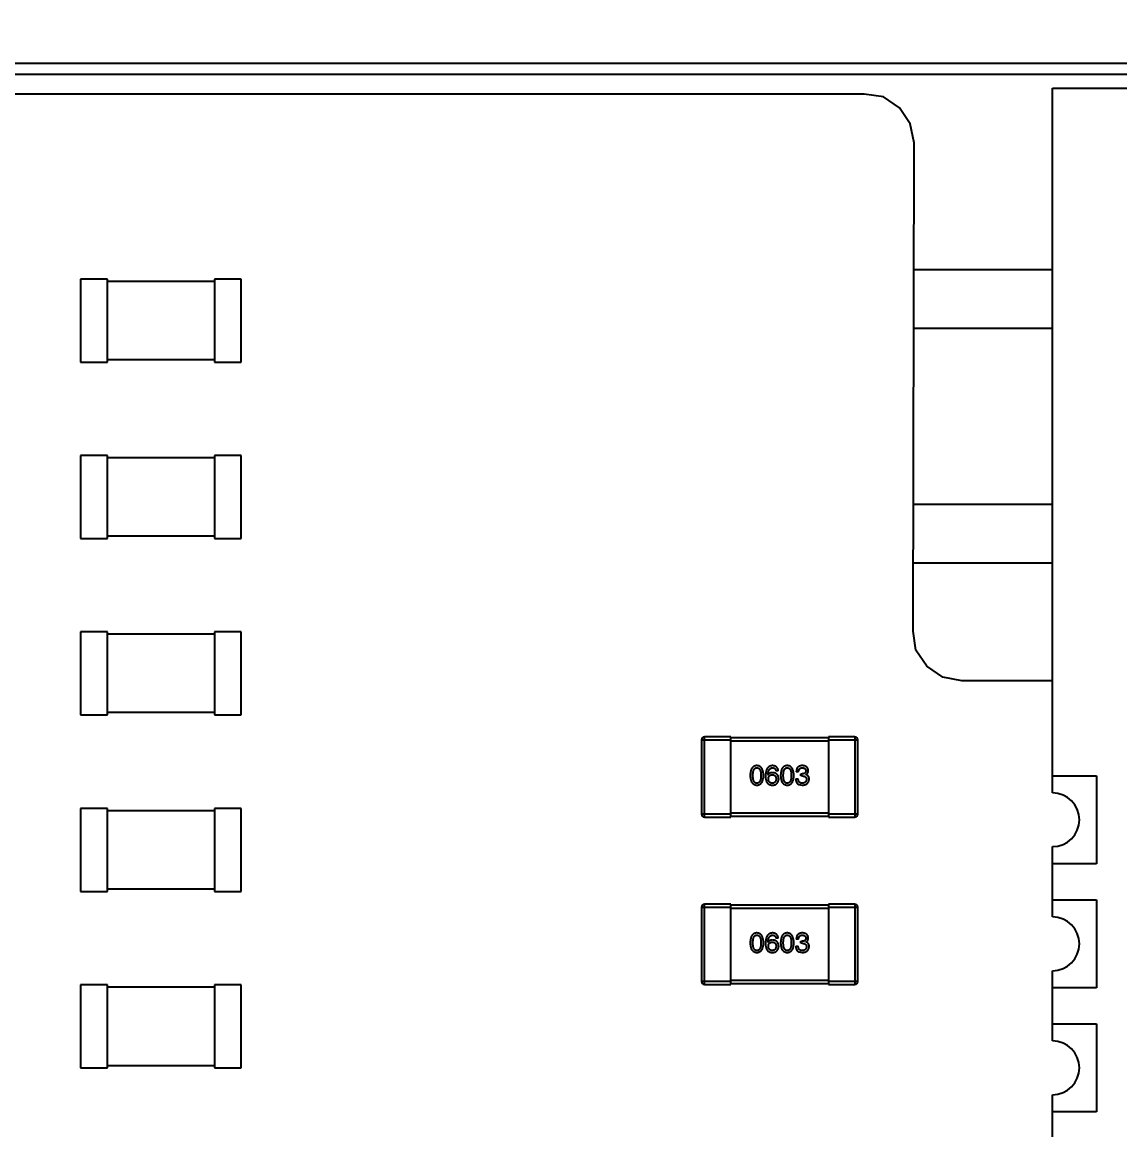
# Model space of a CAD drawing. Header units: inches. Extents: x -36 to 490, y -51 to 98.
# Drawn here: x 408.44 to 419.68, y 50.62 to 61.96 of the extents above; entities that cross this region are included whole.
import ezdxf

# ---------------------------------------------------------------- set-up
doc = ezdxf.new("R2010")
doc.units = ezdxf.units.IN
doc.header["$LTSCALE"] = 1.21
doc.header["$MEASUREMENT"] = 0
doc.header["$PDMODE"] = 3
doc.header["$PDSIZE"] = 0.3125
doc.layers.get('0').update_dxf_attribs({"linetype": 'CONTINUOUS'})
doc.layers.get('Defpoints').update_dxf_attribs({"linetype": 'CONTINUOUS'})
doc.layers.add('DIM', color=3, linetype='CONTINUOUS')
doc.styles.get("Standard").update_dxf_attribs({"font": 'txt', "width": 0.8})
doc.dimstyles.get("Standard").update_dxf_attribs({"dimtxt": 0.15625, "dimasz": 0.1875, "dimexe": 0.125, "dimexo": 0.0625, "dimgap": 0.09, "dimtad": 0, "dimtih": 1, "dimtoh": 1, "dimzin": 4, "dimdsep": 46, "dimtxsty": 'Standard', "dimblk": '_FILLED', "dimblk1": '_FILLED', "dimblk2": '_FILLED', "dimcen": 0.09, "dimazin": 1, "dimtp": 0.01, "dimtm": 0.01, "dimtfac": 1, "dimtofl": 0, "dimtmove": 0, "dimatfit": 3, "dimldrblk": '_FILLED', "dimfxl": 1, "dimtolj": 1, "dimtzin": 4, "dimarcsym": 0})

# ---------------------------------------------------------------- blocks, each defined once
blk = doc.blocks.new('_FILLED')
at = {"color": 0, "linetype": 'ByBlock'}
blk.add_solid([(0, 0), (-1, 0.1667), (-1, -0.1667)], dxfattribs=at)
blk = doc.blocks.new('*D65')
at = {"layer": 'Defpoints', "color": 0}
for p in [(445.9, 83.388), (319.7, 47.851), (445.9, 47.789)]:
    blk.add_point(p, dxfattribs=at)
at = {"layer": 'DIM', "color": 0, "lineweight": -2}
for p, q in [((319.7, 47.914), (319.7, 83.513)), ((445.9, 47.851), (445.9, 83.513)), ((322.24, 83.388), (378.21, 83.388)), ((443.36, 83.388), (387.39, 83.388))]:
    blk.add_line(p, q, dxfattribs=at)
at = {"layer": 'DIM', "color": 0, "lineweight": -2, "xscale": 2.54, "yscale": 2.54, "zscale": 2.54, "rotation": 180}
blk.add_blockref('_FILLED', (319.7, 83.388), dxfattribs=at)
at = {"layer": 'DIM', "color": 0, "lineweight": -2, "xscale": 2.54, "yscale": 2.54, "zscale": 2.54}
blk.add_blockref('_FILLED', (445.9, 83.388), dxfattribs=at)
at = {"layer": 'DIM', "color": 0, "insert": (382.8, 83.388), "char_height": 2.5, "attachment_point": 5, "line_spacing_factor": 2.5}
blk.add_mtext('\\A1;126.20', dxfattribs=at)

msp = doc.modelspace()

# ---------------------------------------------------------------- linework, layer by layer
at = {"color": 7, "linetype": 'Continuous'}
for p, q in [((392.718, 61.539), (463.93, 61.539)), ((464.64, 61.425), (392.721, 61.425)), ((418.991, 54.069), (418.991, 61.284)), ((418.991, 61.284), (436.991, 61.284)), ((417.064, 61.224), (395.238, 61.224)), ((417.259, 61.195), (417.064, 61.224)), ((417.424, 61.084), (417.259, 61.195)), ((417.535, 60.919), (417.424, 61.084)), ((417.573, 60.724), (417.535, 60.919)), ((417.564, 55.725), (417.573, 60.724)), ((409.042, 59.33), (409.042, 58.48)), ((409.317, 59.33), (409.042, 59.33)), ((409.317, 58.48), (409.317, 59.33)), ((410.413, 59.33), (410.413, 58.48)), ((410.688, 59.33), (410.413, 59.33)), ((410.688, 58.48), (410.688, 59.33)), ((418.991, 59.425), (417.571, 59.425)), ((410.413, 59.305), (409.317, 59.305)), ((418.991, 58.825), (417.57, 58.825)), ((409.042, 58.48), (409.317, 58.48)), ((409.317, 58.505), (410.413, 58.505)), ((410.413, 58.48), (410.688, 58.48)), ((409.042, 57.525), (409.042, 56.675)), ((409.317, 57.525), (409.042, 57.525)), ((409.317, 56.675), (409.317, 57.525)), ((410.413, 57.5), (409.317, 57.5)), ((410.413, 57.525), (410.413, 56.675)), ((410.688, 57.525), (410.413, 57.525)), ((410.688, 56.675), (410.688, 57.525)), ((417.566, 57.025), (418.991, 57.025)), ((409.042, 56.675), (409.317, 56.675)), ((409.317, 56.7), (410.413, 56.7)), ((410.413, 56.675), (410.688, 56.675)), ((417.565, 56.425), (418.991, 56.425)), ((409.042, 55.719), (409.042, 54.869)), ((409.317, 55.719), (409.042, 55.719)), ((409.317, 54.869), (409.317, 55.719)), ((410.413, 55.694), (409.317, 55.694)), ((410.413, 55.719), (410.413, 54.869)), ((410.688, 55.719), (410.413, 55.719)), ((410.688, 54.869), (410.688, 55.719)), ((417.593, 55.53), (417.564, 55.725)), ((417.703, 55.365), (417.593, 55.53)), ((417.868, 55.254), (417.703, 55.365)), ((418.064, 55.215), (417.868, 55.254)), ((418.991, 55.216), (418.064, 55.215)), ((409.317, 54.894), (410.413, 54.894)), ((409.042, 54.869), (409.317, 54.869)), ((410.413, 54.869), (410.688, 54.869)), ((415.398, 54.612), (415.398, 53.852)), ((415.398, 54.612), (415.698, 54.612)), ((415.428, 53.822), (415.428, 54.642)), ((415.698, 54.642), (415.428, 54.642)), ((415.698, 53.822), (415.698, 54.642)), ((416.698, 54.632), (415.698, 54.632)), ((415.698, 54.602), (416.698, 54.602)), ((416.698, 54.642), (416.698, 53.822)), ((416.968, 54.642), (416.698, 54.642)), ((416.698, 54.612), (416.998, 54.612)), ((416.968, 54.642), (416.968, 53.822)), ((416.998, 53.852), (416.998, 54.612)), ((416.08, 54.252), (416.078, 54.254)), ((416.183, 54.296), (416.159, 54.296)), ((416.363, 54.212), (416.388, 54.212)), ((416.391, 54.284), (416.367, 54.284)), ((416.416, 54.243), (416.416, 54.263)), ((416.416, 54.263), (416.429, 54.263)), ((416.428, 54.243), (416.416, 54.243)), ((416.467, 54.256), (416.467, 54.255)), ((418.991, 54.244), (419.441, 54.244)), ((419.441, 54.244), (419.441, 53.344)), ((416.393, 54.155), (416.429, 54.149)), ((409.042, 53.911), (409.042, 53.061)), ((409.317, 53.911), (409.042, 53.911)), ((409.317, 53.061), (409.317, 53.911)), ((410.413, 53.886), (409.317, 53.886)), ((410.413, 53.911), (410.413, 53.061)), ((410.688, 53.911), (410.413, 53.911)), ((410.688, 53.061), (410.688, 53.911)), ((415.698, 53.852), (415.398, 53.852)), ((415.428, 53.822), (415.698, 53.822)), ((416.698, 53.862), (415.698, 53.862)), ((415.698, 53.832), (416.698, 53.832)), ((416.998, 53.852), (416.698, 53.852)), ((416.698, 53.822), (416.968, 53.822)), ((418.991, 52.799), (418.991, 53.519)), ((419.441, 53.344), (418.991, 53.344)), ((409.317, 53.086), (410.413, 53.086)), ((409.042, 53.061), (409.317, 53.061)), ((410.413, 53.061), (410.688, 53.061)), ((418.991, 52.974), (419.441, 52.974)), ((419.441, 52.974), (419.441, 52.074)), ((415.398, 52.899), (415.398, 52.139)), ((415.398, 52.899), (415.698, 52.899)), ((415.428, 52.109), (415.428, 52.929)), ((415.698, 52.929), (415.428, 52.929)), ((415.698, 52.109), (415.698, 52.929)), ((416.698, 52.919), (415.698, 52.919)), ((415.698, 52.889), (416.698, 52.889)), ((416.698, 52.929), (416.698, 52.109)), ((416.968, 52.929), (416.698, 52.929)), ((416.698, 52.899), (416.998, 52.899)), ((416.968, 52.929), (416.968, 52.109)), ((416.998, 52.139), (416.998, 52.899)), ((416.08, 52.539), (416.078, 52.54)), ((416.183, 52.583), (416.159, 52.583)), ((416.391, 52.571), (416.367, 52.571)), ((416.416, 52.529), (416.416, 52.55)), ((416.416, 52.55), (416.429, 52.55)), ((416.428, 52.529), (416.416, 52.529)), ((416.467, 52.542), (416.467, 52.541)), ((416.363, 52.499), (416.388, 52.499)), ((416.393, 52.442), (416.429, 52.435)), ((418.991, 51.529), (418.991, 52.249)), ((409.042, 52.104), (409.042, 51.254)), ((409.317, 52.104), (409.042, 52.104)), ((409.317, 51.254), (409.317, 52.104)), ((410.413, 52.079), (409.317, 52.079)), ((410.413, 52.104), (410.413, 51.254)), ((410.688, 52.104), (410.413, 52.104)), ((410.688, 51.254), (410.688, 52.104)), ((415.698, 52.139), (415.398, 52.139)), ((415.428, 52.109), (415.698, 52.109)), ((416.698, 52.149), (415.698, 52.149)), ((415.698, 52.119), (416.698, 52.119)), ((416.998, 52.139), (416.698, 52.139)), ((416.698, 52.109), (416.968, 52.109)), ((419.441, 52.074), (418.991, 52.074)), ((418.991, 51.704), (419.441, 51.704)), ((419.441, 51.704), (419.441, 50.804)), ((409.317, 51.279), (410.413, 51.279)), ((409.042, 51.254), (409.317, 51.254)), ((410.413, 51.254), (410.688, 51.254)), ((418.991, 50.259), (418.991, 50.979)), ((419.441, 50.804), (418.991, 50.804))]:
    msp.add_line(p, q, dxfattribs=at)
for centre, radius, start, end in [((415.428, 54.612), 0.03, 90, 180), ((416.968, 54.612), 0.03, 0, 90), ((418.991, 53.794), 0.275, 270, 90), ((415.428, 53.852), 0.03, 180, 270), ((416.968, 53.852), 0.03, 270, 0), ((415.428, 52.899), 0.03, 90, 180), ((416.968, 52.899), 0.03, 0, 90), ((418.991, 52.524), 0.275, 270, 90), ((415.428, 52.139), 0.03, 180, 270), ((416.968, 52.139), 0.03, 270, 0), ((418.991, 51.254), 0.275, 270, 90)]:
    msp.add_arc(centre, radius, start, end, dxfattribs=at)
for points, knots in [([(415.965, 54.349), (415.962, 54.349), (415.957, 54.348), (415.949, 54.347), (415.942, 54.345), (415.936, 54.342), (415.93, 54.338), (415.924, 54.334), (415.919, 54.329), (415.915, 54.323), (415.911, 54.316), (415.907, 54.308), (415.904, 54.3), (415.902, 54.291), (415.9, 54.281), (415.898, 54.27), (415.897, 54.259), (415.897, 54.251), (415.897, 54.247)], [0, 0, 0, 0, 0.057911, 0.113262, 0.165956, 0.217443, 0.268511, 0.319665, 0.372, 0.426129, 0.483365, 0.543779, 0.607756, 0.676562, 0.749704, 0.827713, 0.911177, 1, 1, 1, 1]), ([(415.924, 54.247), (415.924, 54.25), (415.924, 54.256), (415.925, 54.265), (415.925, 54.274), (415.926, 54.281), (415.928, 54.288), (415.93, 54.295), (415.932, 54.301), (415.934, 54.306), (415.937, 54.311), (415.94, 54.315), (415.943, 54.318), (415.947, 54.321), (415.951, 54.323), (415.955, 54.325), (415.96, 54.325), (415.963, 54.326), (415.965, 54.326)], [0, 0, 0, 0, 0.096452, 0.187278, 0.271765, 0.350519, 0.423437, 0.491321, 0.554011, 0.612224, 0.666281, 0.717003, 0.764884, 0.811423, 0.856783, 0.902993, 0.950236, 1, 1, 1, 1]), ([(416.032, 54.247), (416.032, 54.251), (416.032, 54.259), (416.031, 54.27), (416.029, 54.281), (416.027, 54.29), (416.024, 54.299), (416.021, 54.308), (416.018, 54.315), (416.014, 54.322), (416.009, 54.328), (416.004, 54.333), (415.999, 54.338), (415.993, 54.342), (415.987, 54.345), (415.98, 54.347), (415.972, 54.348), (415.967, 54.348), (415.965, 54.349)], [0, 0, 0, 0, 0.088475, 0.171606, 0.249595, 0.322626, 0.391327, 0.455765, 0.516374, 0.573675, 0.628522, 0.681161, 0.732559, 0.783563, 0.83504, 0.887639, 0.942585, 1, 1, 1, 1]), ([(415.965, 54.326), (415.966, 54.326), (415.969, 54.325), (415.974, 54.325), (415.979, 54.323), (415.983, 54.321), (415.987, 54.318), (415.99, 54.315), (415.993, 54.311), (415.996, 54.306), (415.998, 54.301), (416, 54.295), (416.002, 54.288), (416.004, 54.281), (416.005, 54.274), (416.005, 54.265), (416.006, 54.256), (416.006, 54.25), (416.006, 54.247)], [0, 0, 0, 0, 0.050604, 0.098688, 0.145699, 0.191791, 0.238625, 0.286717, 0.337546, 0.391814, 0.449755, 0.512106, 0.579685, 0.652048, 0.730262, 0.814146, 0.904281, 1, 1, 1, 1]), ([(416.125, 54.349), (416.123, 54.348), (416.117, 54.348), (416.109, 54.347), (416.102, 54.344), (416.095, 54.341), (416.088, 54.337), (416.082, 54.333), (416.077, 54.327), (416.072, 54.321), (416.068, 54.314), (416.064, 54.306), (416.061, 54.297), (416.058, 54.288), (416.056, 54.278), (416.055, 54.267), (416.054, 54.255), (416.053, 54.247), (416.053, 54.243)], [0, 0, 0, 0, 0.058957, 0.115262, 0.16907, 0.221312, 0.273147, 0.324961, 0.377649, 0.432026, 0.488925, 0.549039, 0.612912, 0.680653, 0.753056, 0.830314, 0.912483, 1, 1, 1, 1]), ([(416.078, 54.254), (416.079, 54.256), (416.079, 54.262), (416.08, 54.27), (416.081, 54.277), (416.083, 54.284), (416.085, 54.291), (416.087, 54.296), (416.089, 54.302), (416.092, 54.307), (416.095, 54.311), (416.099, 54.315), (416.102, 54.318), (416.106, 54.32), (416.111, 54.323), (416.115, 54.324), (416.12, 54.325), (416.124, 54.326), (416.125, 54.326)], [0, 0, 0, 0, 0.089218, 0.173709, 0.252753, 0.326963, 0.397099, 0.462534, 0.524018, 0.582178, 0.637235, 0.689955, 0.741228, 0.791618, 0.841661, 0.892925, 0.945259, 1, 1, 1, 1]), ([(416.183, 54.296), (416.183, 54.298), (416.183, 54.302), (416.181, 54.308), (416.18, 54.313), (416.178, 54.318), (416.175, 54.322), (416.173, 54.327), (416.17, 54.33), (416.166, 54.334), (416.162, 54.337), (416.158, 54.34), (416.154, 54.342), (416.149, 54.344), (416.143, 54.346), (416.138, 54.347), (416.132, 54.348), (416.128, 54.348), (416.125, 54.349)], [0, 0, 0, 0, 0.06947, 0.136096, 0.199592, 0.260665, 0.319672, 0.377156, 0.433415, 0.489984, 0.546535, 0.604276, 0.663499, 0.725182, 0.788953, 0.855683, 0.926216, 1, 1, 1, 1]), ([(416.125, 54.326), (416.128, 54.326), (416.132, 54.325), (416.138, 54.324), (416.144, 54.322), (416.148, 54.318), (416.152, 54.314), (416.155, 54.309), (416.158, 54.303), (416.159, 54.298), (416.159, 54.296)], [0, 0, 0, 0, 0.136586, 0.261496, 0.378089, 0.490612, 0.605522, 0.725767, 0.8561, 1, 1, 1, 1]), ([(416.275, 54.349), (416.273, 54.349), (416.268, 54.348), (416.26, 54.347), (416.253, 54.345), (416.247, 54.342), (416.24, 54.338), (416.235, 54.334), (416.23, 54.329), (416.226, 54.323), (416.221, 54.316), (416.218, 54.308), (416.215, 54.3), (416.213, 54.291), (416.211, 54.281), (416.209, 54.27), (416.208, 54.259), (416.208, 54.251), (416.208, 54.247)], [0, 0, 0, 0, 0.057911, 0.113262, 0.165956, 0.217443, 0.268511, 0.319665, 0.372, 0.426129, 0.483365, 0.543779, 0.607756, 0.676562, 0.749704, 0.827713, 0.911177, 1, 1, 1, 1]), ([(416.235, 54.247), (416.235, 54.25), (416.235, 54.256), (416.236, 54.265), (416.236, 54.274), (416.237, 54.281), (416.239, 54.288), (416.24, 54.295), (416.243, 54.301), (416.245, 54.306), (416.248, 54.311), (416.251, 54.315), (416.254, 54.318), (416.258, 54.321), (416.262, 54.323), (416.266, 54.325), (416.271, 54.325), (416.274, 54.326), (416.275, 54.326)], [0, 0, 0, 0, 0.096452, 0.187278, 0.271765, 0.350519, 0.423437, 0.491321, 0.554011, 0.612224, 0.666281, 0.717003, 0.764884, 0.811423, 0.856783, 0.902993, 0.950236, 1, 1, 1, 1]), ([(416.343, 54.247), (416.343, 54.251), (416.343, 54.259), (416.342, 54.27), (416.34, 54.281), (416.338, 54.29), (416.335, 54.299), (416.332, 54.308), (416.329, 54.315), (416.325, 54.322), (416.32, 54.328), (416.315, 54.333), (416.31, 54.338), (416.304, 54.342), (416.297, 54.345), (416.291, 54.347), (416.283, 54.348), (416.278, 54.348), (416.275, 54.349)], [0, 0, 0, 0, 0.088475, 0.171606, 0.249595, 0.322626, 0.391327, 0.455765, 0.516374, 0.573675, 0.628522, 0.681161, 0.732559, 0.783563, 0.83504, 0.887639, 0.942585, 1, 1, 1, 1]), ([(416.275, 54.326), (416.277, 54.326), (416.28, 54.325), (416.285, 54.325), (416.29, 54.323), (416.294, 54.321), (416.297, 54.318), (416.301, 54.315), (416.304, 54.311), (416.307, 54.306), (416.309, 54.301), (416.311, 54.295), (416.313, 54.288), (416.314, 54.281), (416.316, 54.274), (416.316, 54.265), (416.317, 54.256), (416.317, 54.25), (416.317, 54.247)], [0, 0, 0, 0, 0.050604, 0.098688, 0.145699, 0.191791, 0.238625, 0.286717, 0.337546, 0.391814, 0.449755, 0.512106, 0.579685, 0.652048, 0.730262, 0.814146, 0.904281, 1, 1, 1, 1]), ([(416.431, 54.349), (416.428, 54.349), (416.423, 54.348), (416.416, 54.347), (416.41, 54.346), (416.404, 54.344), (416.398, 54.342), (416.393, 54.339), (416.388, 54.336), (416.384, 54.332), (416.38, 54.328), (416.377, 54.323), (416.374, 54.318), (416.372, 54.312), (416.37, 54.306), (416.369, 54.299), (416.368, 54.292), (416.368, 54.287), (416.367, 54.284)], [0, 0, 0, 0, 0.073232, 0.142595, 0.207997, 0.270074, 0.329156, 0.386529, 0.441846, 0.496976, 0.551877, 0.607941, 0.665637, 0.725446, 0.788542, 0.855101, 0.925196, 1, 1, 1, 1]), ([(416.391, 54.284), (416.392, 54.286), (416.392, 54.289), (416.392, 54.294), (416.393, 54.298), (416.394, 54.302), (416.396, 54.306), (416.397, 54.309), (416.399, 54.313), (416.402, 54.315), (416.404, 54.318), (416.407, 54.32), (416.41, 54.322), (416.413, 54.323), (416.417, 54.324), (416.421, 54.325), (416.425, 54.326), (416.428, 54.326), (416.43, 54.326)], [0, 0, 0, 0, 0.078134, 0.15164, 0.221358, 0.286689, 0.348614, 0.407697, 0.464247, 0.520153, 0.574432, 0.629291, 0.684538, 0.742032, 0.801329, 0.863637, 0.930123, 1, 1, 1, 1]), ([(416.43, 54.326), (416.431, 54.326), (416.434, 54.325), (416.438, 54.325), (416.441, 54.324), (416.445, 54.323), (416.448, 54.322), (416.451, 54.321), (416.453, 54.319), (416.456, 54.318), (416.458, 54.316), (416.46, 54.313), (416.461, 54.311), (416.463, 54.308), (416.464, 54.305), (416.465, 54.302), (416.465, 54.299), (416.466, 54.296), (416.466, 54.295)], [0, 0, 0, 0, 0.078051, 0.151197, 0.220412, 0.286742, 0.34933, 0.409464, 0.467368, 0.52298, 0.578639, 0.633998, 0.690142, 0.746855, 0.805868, 0.867776, 0.932345, 1, 1, 1, 1]), ([(416.491, 54.297), (416.491, 54.299), (416.49, 54.303), (416.489, 54.309), (416.488, 54.314), (416.486, 54.319), (416.484, 54.323), (416.481, 54.328), (416.478, 54.331), (416.474, 54.335), (416.47, 54.338), (416.466, 54.34), (416.461, 54.343), (416.456, 54.345), (416.45, 54.346), (416.444, 54.347), (416.438, 54.348), (416.433, 54.349), (416.431, 54.349)], [0, 0, 0, 0, 0.067521, 0.132139, 0.193339, 0.252064, 0.309083, 0.364848, 0.420021, 0.475612, 0.532002, 0.589602, 0.649896, 0.712634, 0.778603, 0.848416, 0.922155, 1, 1, 1, 1]), ([(415.897, 54.247), (415.897, 54.243), (415.897, 54.235), (415.898, 54.224), (415.9, 54.214), (415.902, 54.205), (415.904, 54.196), (415.907, 54.188), (415.911, 54.18), (415.915, 54.174), (415.919, 54.168), (415.924, 54.163), (415.93, 54.159), (415.936, 54.155), (415.942, 54.152), (415.949, 54.15), (415.957, 54.149), (415.962, 54.149), (415.965, 54.149)], [0, 0, 0, 0, 0.087693, 0.170223, 0.247496, 0.319826, 0.387768, 0.451403, 0.511459, 0.568358, 0.622671, 0.675251, 0.726739, 0.778422, 0.830759, 0.884394, 0.940865, 1, 1, 1, 1]), ([(415.965, 54.168), (415.963, 54.168), (415.96, 54.168), (415.955, 54.169), (415.951, 54.171), (415.947, 54.173), (415.943, 54.176), (415.94, 54.179), (415.937, 54.183), (415.934, 54.188), (415.932, 54.193), (415.93, 54.199), (415.928, 54.206), (415.926, 54.213), (415.925, 54.22), (415.925, 54.229), (415.924, 54.238), (415.924, 54.244), (415.924, 54.247)], [0, 0, 0, 0, 0.049766, 0.097012, 0.143225, 0.188786, 0.235079, 0.282962, 0.333687, 0.387747, 0.445963, 0.508657, 0.576545, 0.649868, 0.72822, 0.812712, 0.903543, 1, 1, 1, 1]), ([(415.965, 54.149), (415.967, 54.149), (415.972, 54.149), (415.98, 54.15), (415.987, 54.152), (415.993, 54.155), (415.999, 54.159), (416.005, 54.163), (416.01, 54.168), (416.014, 54.174), (416.018, 54.18), (416.022, 54.188), (416.025, 54.196), (416.027, 54.205), (416.029, 54.214), (416.031, 54.224), (416.032, 54.235), (416.032, 54.243), (416.032, 54.247)], [0, 0, 0, 0, 0.059134, 0.115603, 0.169236, 0.221572, 0.273254, 0.32474, 0.377319, 0.431815, 0.488555, 0.548609, 0.612242, 0.680182, 0.75251, 0.829782, 0.91231, 1, 1, 1, 1]), ([(416.006, 54.247), (416.006, 54.244), (416.006, 54.238), (416.005, 54.229), (416.005, 54.221), (416.004, 54.213), (416.002, 54.206), (416, 54.2), (415.998, 54.194), (415.996, 54.189), (415.993, 54.184), (415.99, 54.18), (415.987, 54.176), (415.983, 54.174), (415.979, 54.171), (415.974, 54.17), (415.969, 54.169), (415.966, 54.168), (415.965, 54.168)], [0, 0, 0, 0, 0.094834, 0.184067, 0.267029, 0.344713, 0.417334, 0.484367, 0.546941, 0.604717, 0.65953, 0.710539, 0.759381, 0.806382, 0.853027, 0.900623, 0.949121, 1, 1, 1, 1]), ([(416.053, 54.243), (416.053, 54.239), (416.053, 54.232), (416.054, 54.222), (416.055, 54.213), (416.057, 54.204), (416.059, 54.196), (416.061, 54.188), (416.064, 54.181), (416.066, 54.177), (416.068, 54.175)], [0, 0, 0, 0, 0.151498, 0.29521, 0.430242, 0.557137, 0.677306, 0.790845, 0.898111, 1, 1, 1, 1]), ([(416.125, 54.276), (416.123, 54.276), (416.118, 54.276), (416.11, 54.275), (416.104, 54.273), (416.098, 54.271), (416.092, 54.267), (416.087, 54.263), (416.083, 54.258), (416.081, 54.254), (416.08, 54.252)], [0, 0, 0, 0, 0.144617, 0.279572, 0.40596, 0.526097, 0.64389, 0.760003, 0.877724, 1, 1, 1, 1]), ([(416.082, 54.212), (416.082, 54.214), (416.082, 54.217), (416.083, 54.222), (416.084, 54.226), (416.085, 54.23), (416.087, 54.234), (416.088, 54.237), (416.09, 54.241), (416.093, 54.243), (416.096, 54.246), (416.099, 54.248), (416.102, 54.25), (416.105, 54.252), (416.109, 54.253), (416.113, 54.254), (416.118, 54.254), (416.121, 54.255), (416.122, 54.255)], [0, 0, 0, 0, 0.076072, 0.148369, 0.216753, 0.281358, 0.342792, 0.401604, 0.458929, 0.514444, 0.569818, 0.625343, 0.681554, 0.739608, 0.800134, 0.863477, 0.929547, 1, 1, 1, 1]), ([(416.123, 54.168), (416.122, 54.168), (416.119, 54.168), (416.114, 54.169), (416.11, 54.17), (416.106, 54.171), (416.102, 54.173), (416.099, 54.175), (416.096, 54.177), (416.093, 54.18), (416.091, 54.183), (416.089, 54.186), (416.087, 54.189), (416.085, 54.193), (416.084, 54.198), (416.083, 54.202), (416.082, 54.207), (416.082, 54.21), (416.082, 54.212)], [0, 0, 0, 0, 0.070403, 0.137196, 0.200053, 0.260887, 0.31876, 0.37535, 0.430743, 0.485927, 0.541678, 0.598832, 0.657726, 0.719441, 0.783504, 0.851852, 0.923533, 1, 1, 1, 1]), ([(416.122, 54.255), (416.124, 54.255), (416.127, 54.254), (416.131, 54.254), (416.135, 54.253), (416.139, 54.252), (416.142, 54.25), (416.145, 54.248), (416.148, 54.246), (416.151, 54.244), (416.153, 54.241), (416.155, 54.238), (416.157, 54.235), (416.158, 54.231), (416.159, 54.227), (416.16, 54.223), (416.161, 54.218), (416.161, 54.215), (416.161, 54.213)], [0, 0, 0, 0, 0.069884, 0.136529, 0.199638, 0.259844, 0.317774, 0.374356, 0.430026, 0.485148, 0.5409, 0.597889, 0.657472, 0.718614, 0.783613, 0.85129, 0.923712, 1, 1, 1, 1]), ([(416.161, 54.213), (416.161, 54.211), (416.161, 54.208), (416.16, 54.203), (416.16, 54.199), (416.158, 54.194), (416.157, 54.19), (416.155, 54.187), (416.153, 54.184), (416.151, 54.181), (416.148, 54.178), (416.146, 54.176), (416.142, 54.174), (416.139, 54.172), (416.136, 54.17), (416.132, 54.169), (416.128, 54.169), (416.125, 54.168), (416.123, 54.168)], [0, 0, 0, 0, 0.078863, 0.153308, 0.223539, 0.289857, 0.35341, 0.413572, 0.471721, 0.528235, 0.584279, 0.638781, 0.69466, 0.751251, 0.809198, 0.869697, 0.933318, 1, 1, 1, 1]), ([(416.188, 54.214), (416.188, 54.217), (416.187, 54.221), (416.186, 54.228), (416.185, 54.234), (416.183, 54.24), (416.181, 54.245), (416.178, 54.25), (416.175, 54.255), (416.171, 54.259), (416.167, 54.262), (416.162, 54.266), (416.157, 54.269), (416.152, 54.271), (416.146, 54.273), (416.139, 54.275), (416.133, 54.276), (416.128, 54.276), (416.125, 54.276)], [0, 0, 0, 0, 0.071527, 0.139094, 0.20346, 0.264939, 0.323904, 0.381383, 0.437591, 0.493343, 0.549401, 0.606085, 0.664838, 0.725424, 0.788712, 0.855452, 0.925772, 1, 1, 1, 1]), ([(416.168, 54.165), (416.17, 54.167), (416.173, 54.17), (416.177, 54.176), (416.18, 54.182), (416.183, 54.188), (416.185, 54.194), (416.187, 54.2), (416.188, 54.207), (416.188, 54.212), (416.188, 54.214)], [0, 0, 0, 0, 0.129393, 0.255335, 0.378531, 0.500878, 0.622934, 0.746191, 0.87096, 1, 1, 1, 1]), ([(416.208, 54.247), (416.208, 54.243), (416.208, 54.235), (416.209, 54.224), (416.211, 54.214), (416.213, 54.205), (416.215, 54.196), (416.218, 54.188), (416.221, 54.18), (416.226, 54.174), (416.23, 54.168), (416.235, 54.163), (416.241, 54.159), (416.247, 54.155), (416.253, 54.152), (416.26, 54.15), (416.268, 54.149), (416.273, 54.149), (416.275, 54.149)], [0, 0, 0, 0, 0.087693, 0.170223, 0.247496, 0.319826, 0.387768, 0.451403, 0.511459, 0.568358, 0.622671, 0.675251, 0.726739, 0.778422, 0.830759, 0.884394, 0.940865, 1, 1, 1, 1]), ([(416.275, 54.168), (416.274, 54.168), (416.271, 54.168), (416.266, 54.169), (416.262, 54.171), (416.258, 54.173), (416.254, 54.176), (416.251, 54.179), (416.248, 54.183), (416.245, 54.188), (416.243, 54.193), (416.24, 54.199), (416.239, 54.206), (416.237, 54.213), (416.236, 54.22), (416.236, 54.229), (416.235, 54.238), (416.235, 54.244), (416.235, 54.247)], [0, 0, 0, 0, 0.049766, 0.097012, 0.143225, 0.188786, 0.235079, 0.282962, 0.333687, 0.387747, 0.445963, 0.508657, 0.576545, 0.649868, 0.72822, 0.812712, 0.903543, 1, 1, 1, 1]), ([(416.275, 54.149), (416.278, 54.149), (416.283, 54.149), (416.291, 54.15), (416.298, 54.152), (416.304, 54.155), (416.31, 54.159), (416.316, 54.163), (416.321, 54.168), (416.325, 54.174), (416.329, 54.18), (416.333, 54.188), (416.336, 54.196), (416.338, 54.205), (416.34, 54.214), (416.342, 54.224), (416.343, 54.235), (416.343, 54.243), (416.343, 54.247)], [0, 0, 0, 0, 0.059134, 0.115603, 0.169236, 0.221572, 0.273254, 0.32474, 0.377319, 0.431815, 0.488555, 0.548609, 0.612242, 0.680182, 0.75251, 0.829782, 0.91231, 1, 1, 1, 1]), ([(416.317, 54.247), (416.317, 54.244), (416.317, 54.238), (416.316, 54.229), (416.316, 54.221), (416.314, 54.213), (416.313, 54.206), (416.311, 54.2), (416.309, 54.194), (416.307, 54.189), (416.304, 54.184), (416.301, 54.18), (416.297, 54.176), (416.294, 54.174), (416.29, 54.171), (416.285, 54.17), (416.28, 54.169), (416.277, 54.168), (416.275, 54.168)], [0, 0, 0, 0, 0.094834, 0.184067, 0.267029, 0.344713, 0.417334, 0.484367, 0.546941, 0.604717, 0.65953, 0.710539, 0.759381, 0.806382, 0.853027, 0.900623, 0.949121, 1, 1, 1, 1]), ([(416.363, 54.212), (416.363, 54.21), (416.363, 54.207), (416.364, 54.202), (416.364, 54.197), (416.365, 54.192), (416.366, 54.188), (416.368, 54.184), (416.369, 54.18), (416.371, 54.176), (416.373, 54.173), (416.375, 54.169), (416.377, 54.166), (416.38, 54.164), (416.383, 54.161), (416.386, 54.159), (416.389, 54.157), (416.391, 54.156), (416.393, 54.155)], [0, 0, 0, 0, 0.078937, 0.154495, 0.226898, 0.296844, 0.363348, 0.427781, 0.48946, 0.549586, 0.607902, 0.664733, 0.720805, 0.776157, 0.831175, 0.886736, 0.943094, 1, 1, 1, 1]), ([(416.43, 54.168), (416.428, 54.168), (416.425, 54.168), (416.42, 54.169), (416.416, 54.17), (416.412, 54.171), (416.408, 54.172), (416.405, 54.174), (416.402, 54.177), (416.399, 54.179), (416.397, 54.182), (416.394, 54.185), (416.393, 54.189), (416.391, 54.193), (416.39, 54.197), (416.389, 54.202), (416.388, 54.207), (416.388, 54.21), (416.388, 54.212)], [0, 0, 0, 0, 0.071272, 0.13882, 0.201858, 0.262757, 0.320043, 0.376709, 0.431462, 0.486034, 0.541209, 0.597703, 0.65589, 0.717768, 0.782056, 0.850407, 0.92277, 1, 1, 1, 1]), ([(416.428, 54.243), (416.429, 54.243), (416.433, 54.243), (416.438, 54.242), (416.443, 54.241), (416.447, 54.24), (416.451, 54.239), (416.455, 54.238), (416.458, 54.236), (416.461, 54.234), (416.464, 54.231), (416.466, 54.229), (416.468, 54.226), (416.47, 54.222), (416.471, 54.219), (416.472, 54.215), (416.472, 54.211), (416.472, 54.208), (416.472, 54.207)], [0, 0, 0, 0, 0.082495, 0.159728, 0.232496, 0.300725, 0.365163, 0.425859, 0.483728, 0.538892, 0.592921, 0.646195, 0.699968, 0.754746, 0.811387, 0.870806, 0.933482, 1, 1, 1, 1]), ([(416.466, 54.295), (416.466, 54.294), (416.466, 54.291), (416.465, 54.288), (416.464, 54.285), (416.463, 54.282), (416.462, 54.279), (416.46, 54.276), (416.458, 54.274), (416.456, 54.272), (416.454, 54.27), (416.451, 54.268), (416.448, 54.267), (416.444, 54.266), (416.441, 54.265), (416.437, 54.264), (416.433, 54.264), (416.43, 54.263), (416.429, 54.263)], [0, 0, 0, 0, 0.067741, 0.131599, 0.192143, 0.249977, 0.306453, 0.361639, 0.416449, 0.471489, 0.527582, 0.584873, 0.644974, 0.70814, 0.77492, 0.845909, 0.920585, 1, 1, 1, 1]), ([(416.429, 54.149), (416.431, 54.149), (416.437, 54.149), (416.444, 54.15), (416.452, 54.151), (416.458, 54.153), (416.465, 54.155), (416.47, 54.158), (416.476, 54.161), (416.48, 54.165), (416.485, 54.169), (416.488, 54.174), (416.491, 54.178), (416.494, 54.184), (416.496, 54.19), (416.498, 54.196), (416.499, 54.203), (416.5, 54.207), (416.5, 54.21)], [0, 0, 0, 0, 0.078078, 0.151942, 0.221594, 0.28726, 0.350176, 0.409768, 0.467648, 0.523784, 0.578904, 0.634014, 0.689819, 0.746826, 0.805875, 0.867063, 0.931764, 1, 1, 1, 1]), ([(416.467, 54.256), (416.469, 54.257), (416.473, 54.259), (416.478, 54.262), (416.482, 54.267), (416.485, 54.272), (416.488, 54.277), (416.49, 54.283), (416.491, 54.29), (416.491, 54.295), (416.491, 54.297)], [0, 0, 0, 0, 0.125227, 0.244792, 0.361427, 0.478215, 0.59667, 0.722058, 0.856314, 1, 1, 1, 1]), ([(416.5, 54.21), (416.5, 54.211), (416.5, 54.214), (416.499, 54.218), (416.499, 54.222), (416.498, 54.226), (416.497, 54.229), (416.495, 54.233), (416.493, 54.236), (416.492, 54.239), (416.489, 54.241), (416.487, 54.244), (416.484, 54.246), (416.481, 54.248), (416.478, 54.25), (416.475, 54.252), (416.471, 54.253), (416.468, 54.254), (416.467, 54.255)], [0, 0, 0, 0, 0.071215, 0.138707, 0.20396, 0.266995, 0.327734, 0.387609, 0.445602, 0.503345, 0.561136, 0.618597, 0.677672, 0.738255, 0.799989, 0.863961, 0.930555, 1, 1, 1, 1]), ([(416.068, 54.175), (416.069, 54.173), (416.072, 54.169), (416.077, 54.164), (416.083, 54.159), (416.089, 54.156), (416.096, 54.153), (416.103, 54.151), (416.111, 54.149), (416.116, 54.149), (416.119, 54.149)], [0, 0, 0, 0, 0.125033, 0.246266, 0.36603, 0.485265, 0.606781, 0.732144, 0.862551, 1, 1, 1, 1]), ([(416.119, 54.149), (416.122, 54.149), (416.127, 54.148), (416.135, 54.149), (416.142, 54.15), (416.149, 54.152), (416.154, 54.154), (416.16, 54.157), (416.164, 54.161), (416.167, 54.164), (416.168, 54.165)], [0, 0, 0, 0, 0.156782, 0.301945, 0.436395, 0.561474, 0.678489, 0.78853, 0.894967, 1, 1, 1, 1]), ([(416.472, 54.207), (416.472, 54.205), (416.472, 54.202), (416.471, 54.198), (416.47, 54.194), (416.469, 54.191), (416.467, 54.187), (416.465, 54.184), (416.463, 54.181), (416.461, 54.179), (416.458, 54.177), (416.455, 54.175), (416.451, 54.173), (416.448, 54.171), (416.443, 54.17), (416.439, 54.169), (416.435, 54.169), (416.431, 54.168), (416.43, 54.168)], [0, 0, 0, 0, 0.068514, 0.133941, 0.195994, 0.255362, 0.312994, 0.369441, 0.424687, 0.480522, 0.537148, 0.594801, 0.654411, 0.716817, 0.781981, 0.850498, 0.923306, 1, 1, 1, 1]), ([(415.965, 52.635), (415.962, 52.635), (415.957, 52.635), (415.949, 52.634), (415.942, 52.632), (415.936, 52.629), (415.93, 52.625), (415.924, 52.621), (415.919, 52.615), (415.915, 52.609), (415.911, 52.603), (415.907, 52.595), (415.904, 52.587), (415.902, 52.578), (415.9, 52.568), (415.898, 52.557), (415.897, 52.546), (415.897, 52.538), (415.897, 52.534)], [0, 0, 0, 0, 0.057911, 0.113262, 0.165956, 0.217443, 0.268511, 0.319665, 0.372, 0.426129, 0.483365, 0.543779, 0.607756, 0.676562, 0.749704, 0.827713, 0.911177, 1, 1, 1, 1]), ([(416.032, 52.534), (416.032, 52.538), (416.032, 52.545), (416.031, 52.557), (416.029, 52.567), (416.027, 52.577), (416.024, 52.586), (416.021, 52.594), (416.018, 52.602), (416.014, 52.609), (416.009, 52.615), (416.004, 52.62), (415.999, 52.625), (415.993, 52.628), (415.987, 52.631), (415.98, 52.633), (415.972, 52.635), (415.967, 52.635), (415.965, 52.635)], [0, 0, 0, 0, 0.088475, 0.171606, 0.249595, 0.322626, 0.391327, 0.455765, 0.516374, 0.573675, 0.628522, 0.681161, 0.732559, 0.783563, 0.83504, 0.887639, 0.942585, 1, 1, 1, 1]), ([(416.125, 52.635), (416.123, 52.635), (416.117, 52.635), (416.109, 52.633), (416.102, 52.631), (416.095, 52.628), (416.088, 52.624), (416.082, 52.619), (416.077, 52.614), (416.072, 52.608), (416.068, 52.601), (416.064, 52.593), (416.061, 52.584), (416.058, 52.575), (416.056, 52.564), (416.055, 52.553), (416.054, 52.542), (416.053, 52.533), (416.053, 52.529)], [0, 0, 0, 0, 0.058957, 0.115262, 0.16907, 0.221312, 0.273147, 0.324961, 0.377649, 0.432026, 0.488925, 0.549039, 0.612912, 0.680653, 0.753056, 0.830314, 0.912483, 1, 1, 1, 1]), ([(416.183, 52.583), (416.183, 52.585), (416.183, 52.589), (416.181, 52.594), (416.18, 52.6), (416.178, 52.605), (416.175, 52.609), (416.173, 52.613), (416.17, 52.617), (416.166, 52.621), (416.162, 52.624), (416.158, 52.626), (416.154, 52.629), (416.149, 52.631), (416.143, 52.633), (416.138, 52.634), (416.132, 52.635), (416.128, 52.635), (416.125, 52.635)], [0, 0, 0, 0, 0.06947, 0.136096, 0.199592, 0.260665, 0.319672, 0.377156, 0.433415, 0.489984, 0.546535, 0.604276, 0.663499, 0.725182, 0.788953, 0.855683, 0.926216, 1, 1, 1, 1]), ([(416.275, 52.635), (416.273, 52.635), (416.268, 52.635), (416.26, 52.634), (416.253, 52.632), (416.247, 52.629), (416.24, 52.625), (416.235, 52.621), (416.23, 52.615), (416.226, 52.609), (416.221, 52.603), (416.218, 52.595), (416.215, 52.587), (416.213, 52.578), (416.211, 52.568), (416.209, 52.557), (416.208, 52.546), (416.208, 52.538), (416.208, 52.534)], [0, 0, 0, 0, 0.057911, 0.113262, 0.165956, 0.217443, 0.268511, 0.319665, 0.372, 0.426129, 0.483365, 0.543779, 0.607756, 0.676562, 0.749704, 0.827713, 0.911177, 1, 1, 1, 1]), ([(416.343, 52.534), (416.343, 52.538), (416.343, 52.545), (416.342, 52.557), (416.34, 52.567), (416.338, 52.577), (416.335, 52.586), (416.332, 52.594), (416.329, 52.602), (416.325, 52.609), (416.32, 52.615), (416.315, 52.62), (416.31, 52.625), (416.304, 52.628), (416.297, 52.631), (416.291, 52.633), (416.283, 52.635), (416.278, 52.635), (416.275, 52.635)], [0, 0, 0, 0, 0.088475, 0.171606, 0.249595, 0.322626, 0.391327, 0.455765, 0.516374, 0.573675, 0.628522, 0.681161, 0.732559, 0.783563, 0.83504, 0.887639, 0.942585, 1, 1, 1, 1]), ([(416.431, 52.635), (416.428, 52.635), (416.423, 52.635), (416.416, 52.634), (416.41, 52.633), (416.404, 52.631), (416.398, 52.629), (416.393, 52.626), (416.388, 52.623), (416.384, 52.619), (416.38, 52.614), (416.377, 52.61), (416.374, 52.604), (416.372, 52.599), (416.37, 52.592), (416.369, 52.586), (416.368, 52.578), (416.368, 52.573), (416.367, 52.571)], [0, 0, 0, 0, 0.073232, 0.142595, 0.207997, 0.270074, 0.329156, 0.386529, 0.441846, 0.496976, 0.551877, 0.607941, 0.665637, 0.725446, 0.788542, 0.855101, 0.925196, 1, 1, 1, 1]), ([(416.491, 52.584), (416.491, 52.586), (416.49, 52.59), (416.489, 52.595), (416.488, 52.601), (416.486, 52.606), (416.484, 52.61), (416.481, 52.614), (416.478, 52.618), (416.474, 52.621), (416.47, 52.625), (416.466, 52.627), (416.461, 52.629), (416.456, 52.631), (416.45, 52.633), (416.444, 52.634), (416.438, 52.635), (416.433, 52.635), (416.431, 52.635)], [0, 0, 0, 0, 0.067521, 0.132139, 0.193339, 0.252064, 0.309083, 0.364848, 0.420021, 0.475612, 0.532002, 0.589602, 0.649896, 0.712634, 0.778603, 0.848416, 0.922155, 1, 1, 1, 1]), ([(415.897, 52.534), (415.897, 52.53), (415.897, 52.522), (415.898, 52.511), (415.9, 52.501), (415.902, 52.491), (415.904, 52.482), (415.907, 52.474), (415.911, 52.467), (415.915, 52.46), (415.919, 52.455), (415.924, 52.45), (415.93, 52.445), (415.936, 52.442), (415.942, 52.439), (415.949, 52.437), (415.957, 52.436), (415.962, 52.435), (415.965, 52.435)], [0, 0, 0, 0, 0.087693, 0.170223, 0.247496, 0.319826, 0.387768, 0.451403, 0.511459, 0.568358, 0.622671, 0.675251, 0.726739, 0.778422, 0.830759, 0.884394, 0.940865, 1, 1, 1, 1]), ([(415.924, 52.534), (415.924, 52.537), (415.924, 52.543), (415.925, 52.552), (415.925, 52.56), (415.926, 52.568), (415.928, 52.575), (415.93, 52.581), (415.932, 52.587), (415.934, 52.593), (415.937, 52.597), (415.94, 52.601), (415.943, 52.605), (415.947, 52.608), (415.951, 52.61), (415.955, 52.611), (415.96, 52.612), (415.963, 52.612), (415.965, 52.612)], [0, 0, 0, 0, 0.096452, 0.187278, 0.271765, 0.350519, 0.423437, 0.491321, 0.554011, 0.612224, 0.666281, 0.717003, 0.764884, 0.811423, 0.856783, 0.902993, 0.950236, 1, 1, 1, 1]), ([(415.965, 52.455), (415.963, 52.455), (415.96, 52.455), (415.955, 52.456), (415.951, 52.458), (415.947, 52.46), (415.943, 52.463), (415.94, 52.466), (415.937, 52.47), (415.934, 52.475), (415.932, 52.48), (415.93, 52.486), (415.928, 52.492), (415.926, 52.499), (415.925, 52.507), (415.925, 52.515), (415.924, 52.524), (415.924, 52.53), (415.924, 52.534)], [0, 0, 0, 0, 0.049766, 0.097012, 0.143225, 0.188786, 0.235079, 0.282962, 0.333687, 0.387747, 0.445963, 0.508657, 0.576545, 0.649868, 0.72822, 0.812712, 0.903543, 1, 1, 1, 1]), ([(415.965, 52.612), (415.966, 52.612), (415.969, 52.612), (415.974, 52.611), (415.979, 52.61), (415.983, 52.608), (415.987, 52.605), (415.99, 52.601), (415.993, 52.597), (415.996, 52.593), (415.998, 52.587), (416, 52.581), (416.002, 52.575), (416.004, 52.568), (416.005, 52.56), (416.005, 52.552), (416.006, 52.543), (416.006, 52.537), (416.006, 52.534)], [0, 0, 0, 0, 0.050604, 0.098688, 0.145699, 0.191791, 0.238625, 0.286717, 0.337546, 0.391814, 0.449755, 0.512106, 0.579685, 0.652048, 0.730262, 0.814146, 0.904281, 1, 1, 1, 1]), ([(415.965, 52.435), (415.967, 52.435), (415.972, 52.436), (415.98, 52.437), (415.987, 52.439), (415.993, 52.442), (415.999, 52.445), (416.005, 52.45), (416.01, 52.455), (416.014, 52.46), (416.018, 52.467), (416.022, 52.474), (416.025, 52.482), (416.027, 52.491), (416.029, 52.501), (416.031, 52.511), (416.032, 52.522), (416.032, 52.53), (416.032, 52.534)], [0, 0, 0, 0, 0.059134, 0.115603, 0.169236, 0.221572, 0.273254, 0.32474, 0.377319, 0.431815, 0.488555, 0.548609, 0.612242, 0.680182, 0.75251, 0.829782, 0.91231, 1, 1, 1, 1]), ([(416.006, 52.534), (416.006, 52.531), (416.006, 52.524), (416.005, 52.516), (416.005, 52.507), (416.004, 52.5), (416.002, 52.493), (416, 52.486), (415.998, 52.481), (415.996, 52.475), (415.993, 52.471), (415.99, 52.467), (415.987, 52.463), (415.983, 52.46), (415.979, 52.458), (415.974, 52.456), (415.969, 52.455), (415.966, 52.455), (415.965, 52.455)], [0, 0, 0, 0, 0.094834, 0.184067, 0.267029, 0.344713, 0.417334, 0.484367, 0.546941, 0.604717, 0.65953, 0.710539, 0.759381, 0.806382, 0.853027, 0.900623, 0.949121, 1, 1, 1, 1]), ([(416.053, 52.529), (416.053, 52.526), (416.053, 52.519), (416.054, 52.509), (416.055, 52.499), (416.057, 52.491), (416.059, 52.482), (416.061, 52.475), (416.064, 52.468), (416.066, 52.464), (416.068, 52.462)], [0, 0, 0, 0, 0.151498, 0.29521, 0.430242, 0.557137, 0.677306, 0.790845, 0.898111, 1, 1, 1, 1]), ([(416.078, 52.54), (416.079, 52.543), (416.079, 52.549), (416.08, 52.556), (416.081, 52.564), (416.083, 52.571), (416.085, 52.577), (416.087, 52.583), (416.089, 52.588), (416.092, 52.593), (416.095, 52.597), (416.099, 52.601), (416.102, 52.604), (416.106, 52.607), (416.111, 52.609), (416.115, 52.611), (416.12, 52.612), (416.124, 52.612), (416.125, 52.612)], [0, 0, 0, 0, 0.089218, 0.173709, 0.252753, 0.326963, 0.397099, 0.462534, 0.524018, 0.582178, 0.637235, 0.689955, 0.741228, 0.791618, 0.841661, 0.892925, 0.945259, 1, 1, 1, 1]), ([(416.125, 52.563), (416.123, 52.563), (416.118, 52.563), (416.11, 52.562), (416.104, 52.56), (416.098, 52.557), (416.092, 52.554), (416.087, 52.55), (416.083, 52.545), (416.081, 52.541), (416.08, 52.539)], [0, 0, 0, 0, 0.144617, 0.279572, 0.40596, 0.526097, 0.64389, 0.760003, 0.877724, 1, 1, 1, 1]), ([(416.082, 52.499), (416.082, 52.5), (416.082, 52.504), (416.083, 52.508), (416.084, 52.513), (416.085, 52.517), (416.087, 52.521), (416.088, 52.524), (416.09, 52.527), (416.093, 52.53), (416.096, 52.533), (416.099, 52.535), (416.102, 52.537), (416.105, 52.538), (416.109, 52.54), (416.113, 52.54), (416.118, 52.541), (416.121, 52.541), (416.122, 52.541)], [0, 0, 0, 0, 0.076072, 0.148369, 0.216753, 0.281358, 0.342792, 0.401604, 0.458929, 0.514444, 0.569818, 0.625343, 0.681554, 0.739608, 0.800134, 0.863477, 0.929547, 1, 1, 1, 1]), ([(416.122, 52.541), (416.124, 52.541), (416.127, 52.541), (416.131, 52.54), (416.135, 52.54), (416.139, 52.538), (416.142, 52.537), (416.145, 52.535), (416.148, 52.533), (416.151, 52.53), (416.153, 52.528), (416.155, 52.525), (416.157, 52.521), (416.158, 52.518), (416.159, 52.514), (416.16, 52.509), (416.161, 52.505), (416.161, 52.501), (416.161, 52.5)], [0, 0, 0, 0, 0.069884, 0.136529, 0.199638, 0.259844, 0.317774, 0.374356, 0.430026, 0.485148, 0.5409, 0.597889, 0.657472, 0.718614, 0.783613, 0.85129, 0.923712, 1, 1, 1, 1]), ([(416.125, 52.612), (416.128, 52.612), (416.132, 52.612), (416.138, 52.611), (416.144, 52.608), (416.148, 52.605), (416.152, 52.601), (416.155, 52.596), (416.158, 52.59), (416.159, 52.585), (416.159, 52.583)], [0, 0, 0, 0, 0.136586, 0.261496, 0.378089, 0.490612, 0.605522, 0.725767, 0.8561, 1, 1, 1, 1]), ([(416.188, 52.501), (416.188, 52.503), (416.187, 52.508), (416.186, 52.514), (416.185, 52.521), (416.183, 52.526), (416.181, 52.532), (416.178, 52.537), (416.175, 52.541), (416.171, 52.545), (416.167, 52.549), (416.162, 52.553), (416.157, 52.555), (416.152, 52.558), (416.146, 52.56), (416.139, 52.561), (416.133, 52.563), (416.128, 52.563), (416.125, 52.563)], [0, 0, 0, 0, 0.071527, 0.139094, 0.20346, 0.264939, 0.323904, 0.381383, 0.437591, 0.493343, 0.549401, 0.606085, 0.664838, 0.725424, 0.788712, 0.855452, 0.925772, 1, 1, 1, 1]), ([(416.208, 52.534), (416.208, 52.53), (416.208, 52.522), (416.209, 52.511), (416.211, 52.501), (416.213, 52.491), (416.215, 52.482), (416.218, 52.474), (416.221, 52.467), (416.226, 52.46), (416.23, 52.455), (416.235, 52.45), (416.241, 52.445), (416.247, 52.442), (416.253, 52.439), (416.26, 52.437), (416.268, 52.436), (416.273, 52.435), (416.275, 52.435)], [0, 0, 0, 0, 0.087693, 0.170223, 0.247496, 0.319826, 0.387768, 0.451403, 0.511459, 0.568358, 0.622671, 0.675251, 0.726739, 0.778422, 0.830759, 0.884394, 0.940865, 1, 1, 1, 1]), ([(416.235, 52.534), (416.235, 52.537), (416.235, 52.543), (416.236, 52.552), (416.236, 52.56), (416.237, 52.568), (416.239, 52.575), (416.24, 52.581), (416.243, 52.587), (416.245, 52.593), (416.248, 52.597), (416.251, 52.601), (416.254, 52.605), (416.258, 52.608), (416.262, 52.61), (416.266, 52.611), (416.271, 52.612), (416.274, 52.612), (416.275, 52.612)], [0, 0, 0, 0, 0.096452, 0.187278, 0.271765, 0.350519, 0.423437, 0.491321, 0.554011, 0.612224, 0.666281, 0.717003, 0.764884, 0.811423, 0.856783, 0.902993, 0.950236, 1, 1, 1, 1]), ([(416.275, 52.455), (416.274, 52.455), (416.271, 52.455), (416.266, 52.456), (416.262, 52.458), (416.258, 52.46), (416.254, 52.463), (416.251, 52.466), (416.248, 52.47), (416.245, 52.475), (416.243, 52.48), (416.24, 52.486), (416.239, 52.492), (416.237, 52.499), (416.236, 52.507), (416.236, 52.515), (416.235, 52.524), (416.235, 52.53), (416.235, 52.534)], [0, 0, 0, 0, 0.049766, 0.097012, 0.143225, 0.188786, 0.235079, 0.282962, 0.333687, 0.387747, 0.445963, 0.508657, 0.576545, 0.649868, 0.72822, 0.812712, 0.903543, 1, 1, 1, 1]), ([(416.275, 52.612), (416.277, 52.612), (416.28, 52.612), (416.285, 52.611), (416.29, 52.61), (416.294, 52.608), (416.297, 52.605), (416.301, 52.601), (416.304, 52.597), (416.307, 52.593), (416.309, 52.587), (416.311, 52.581), (416.313, 52.575), (416.314, 52.568), (416.316, 52.56), (416.316, 52.552), (416.317, 52.543), (416.317, 52.537), (416.317, 52.534)], [0, 0, 0, 0, 0.050604, 0.098688, 0.145699, 0.191791, 0.238625, 0.286717, 0.337546, 0.391814, 0.449755, 0.512106, 0.579685, 0.652048, 0.730262, 0.814146, 0.904281, 1, 1, 1, 1]), ([(416.275, 52.435), (416.278, 52.435), (416.283, 52.436), (416.291, 52.437), (416.298, 52.439), (416.304, 52.442), (416.31, 52.445), (416.316, 52.45), (416.321, 52.455), (416.325, 52.46), (416.329, 52.467), (416.333, 52.474), (416.336, 52.482), (416.338, 52.491), (416.34, 52.501), (416.342, 52.511), (416.343, 52.522), (416.343, 52.53), (416.343, 52.534)], [0, 0, 0, 0, 0.059134, 0.115603, 0.169236, 0.221572, 0.273254, 0.32474, 0.377319, 0.431815, 0.488555, 0.548609, 0.612242, 0.680182, 0.75251, 0.829782, 0.91231, 1, 1, 1, 1]), ([(416.317, 52.534), (416.317, 52.531), (416.317, 52.524), (416.316, 52.516), (416.316, 52.507), (416.314, 52.5), (416.313, 52.493), (416.311, 52.486), (416.309, 52.481), (416.307, 52.475), (416.304, 52.471), (416.301, 52.467), (416.297, 52.463), (416.294, 52.46), (416.29, 52.458), (416.285, 52.456), (416.28, 52.455), (416.277, 52.455), (416.275, 52.455)], [0, 0, 0, 0, 0.094834, 0.184067, 0.267029, 0.344713, 0.417334, 0.484367, 0.546941, 0.604717, 0.65953, 0.710539, 0.759381, 0.806382, 0.853027, 0.900623, 0.949121, 1, 1, 1, 1]), ([(416.391, 52.571), (416.392, 52.572), (416.392, 52.576), (416.392, 52.58), (416.393, 52.585), (416.394, 52.589), (416.396, 52.593), (416.397, 52.596), (416.399, 52.599), (416.402, 52.602), (416.404, 52.604), (416.407, 52.607), (416.41, 52.608), (416.413, 52.61), (416.417, 52.611), (416.421, 52.612), (416.425, 52.612), (416.428, 52.612), (416.43, 52.612)], [0, 0, 0, 0, 0.078134, 0.15164, 0.221358, 0.286689, 0.348614, 0.407697, 0.464247, 0.520153, 0.574432, 0.629291, 0.684538, 0.742032, 0.801329, 0.863637, 0.930123, 1, 1, 1, 1]), ([(416.428, 52.529), (416.429, 52.529), (416.433, 52.529), (416.438, 52.529), (416.443, 52.528), (416.447, 52.527), (416.451, 52.526), (416.455, 52.524), (416.458, 52.522), (416.461, 52.52), (416.464, 52.518), (416.466, 52.515), (416.468, 52.512), (416.47, 52.509), (416.471, 52.505), (416.472, 52.502), (416.472, 52.498), (416.472, 52.495), (416.472, 52.493)], [0, 0, 0, 0, 0.082495, 0.159728, 0.232496, 0.300725, 0.365163, 0.425859, 0.483728, 0.538892, 0.592921, 0.646195, 0.699968, 0.754746, 0.811387, 0.870806, 0.933482, 1, 1, 1, 1]), ([(416.466, 52.582), (416.466, 52.581), (416.466, 52.578), (416.465, 52.575), (416.464, 52.571), (416.463, 52.568), (416.462, 52.566), (416.46, 52.563), (416.458, 52.561), (416.456, 52.558), (416.454, 52.557), (416.451, 52.555), (416.448, 52.554), (416.444, 52.552), (416.441, 52.551), (416.437, 52.551), (416.433, 52.55), (416.43, 52.55), (416.429, 52.55)], [0, 0, 0, 0, 0.067741, 0.131599, 0.192143, 0.249977, 0.306453, 0.361639, 0.416449, 0.471489, 0.527582, 0.584873, 0.644974, 0.70814, 0.77492, 0.845909, 0.920585, 1, 1, 1, 1]), ([(416.43, 52.612), (416.431, 52.612), (416.434, 52.612), (416.438, 52.612), (416.441, 52.611), (416.445, 52.61), (416.448, 52.609), (416.451, 52.608), (416.453, 52.606), (416.456, 52.604), (416.458, 52.602), (416.46, 52.6), (416.461, 52.597), (416.463, 52.595), (416.464, 52.592), (416.465, 52.589), (416.465, 52.585), (416.466, 52.583), (416.466, 52.582)], [0, 0, 0, 0, 0.078051, 0.151197, 0.220412, 0.286742, 0.34933, 0.409464, 0.467368, 0.52298, 0.578639, 0.633998, 0.690142, 0.746855, 0.805868, 0.867776, 0.932345, 1, 1, 1, 1]), ([(416.467, 52.542), (416.469, 52.543), (416.473, 52.545), (416.478, 52.549), (416.482, 52.553), (416.485, 52.558), (416.488, 52.564), (416.49, 52.57), (416.491, 52.577), (416.491, 52.581), (416.491, 52.584)], [0, 0, 0, 0, 0.125227, 0.244792, 0.361427, 0.478215, 0.59667, 0.722058, 0.856314, 1, 1, 1, 1]), ([(416.5, 52.497), (416.5, 52.498), (416.5, 52.501), (416.499, 52.505), (416.499, 52.509), (416.498, 52.512), (416.497, 52.516), (416.495, 52.519), (416.493, 52.522), (416.492, 52.525), (416.489, 52.528), (416.487, 52.53), (416.484, 52.533), (416.481, 52.535), (416.478, 52.537), (416.475, 52.539), (416.471, 52.54), (416.468, 52.541), (416.467, 52.541)], [0, 0, 0, 0, 0.071215, 0.138707, 0.20396, 0.266995, 0.327734, 0.387609, 0.445602, 0.503345, 0.561136, 0.618597, 0.677672, 0.738255, 0.799989, 0.863961, 0.930555, 1, 1, 1, 1]), ([(416.068, 52.462), (416.069, 52.46), (416.072, 52.456), (416.077, 52.45), (416.083, 52.446), (416.089, 52.442), (416.096, 52.439), (416.103, 52.437), (416.111, 52.436), (416.116, 52.435), (416.119, 52.435)], [0, 0, 0, 0, 0.125033, 0.246266, 0.36603, 0.485265, 0.606781, 0.732144, 0.862551, 1, 1, 1, 1]), ([(416.123, 52.455), (416.122, 52.455), (416.119, 52.455), (416.114, 52.456), (416.11, 52.457), (416.106, 52.458), (416.102, 52.46), (416.099, 52.462), (416.096, 52.464), (416.093, 52.466), (416.091, 52.469), (416.089, 52.473), (416.087, 52.476), (416.085, 52.48), (416.084, 52.484), (416.083, 52.489), (416.082, 52.494), (416.082, 52.497), (416.082, 52.499)], [0, 0, 0, 0, 0.070403, 0.137196, 0.200053, 0.260887, 0.31876, 0.37535, 0.430743, 0.485927, 0.541678, 0.598832, 0.657726, 0.719441, 0.783504, 0.851852, 0.923533, 1, 1, 1, 1]), ([(416.119, 52.435), (416.122, 52.435), (416.127, 52.435), (416.135, 52.436), (416.142, 52.437), (416.149, 52.439), (416.154, 52.441), (416.16, 52.444), (416.164, 52.447), (416.167, 52.45), (416.168, 52.452)], [0, 0, 0, 0, 0.156782, 0.301945, 0.436395, 0.561474, 0.678489, 0.78853, 0.894967, 1, 1, 1, 1]), ([(416.161, 52.5), (416.161, 52.498), (416.161, 52.495), (416.16, 52.49), (416.16, 52.485), (416.158, 52.481), (416.157, 52.477), (416.155, 52.474), (416.153, 52.47), (416.151, 52.467), (416.148, 52.465), (416.146, 52.462), (416.142, 52.46), (416.139, 52.459), (416.136, 52.457), (416.132, 52.456), (416.128, 52.455), (416.125, 52.455), (416.123, 52.455)], [0, 0, 0, 0, 0.078863, 0.153308, 0.223539, 0.289857, 0.35341, 0.413572, 0.471721, 0.528235, 0.584279, 0.638781, 0.69466, 0.751251, 0.809198, 0.869697, 0.933318, 1, 1, 1, 1]), ([(416.168, 52.452), (416.17, 52.453), (416.173, 52.457), (416.177, 52.462), (416.18, 52.468), (416.183, 52.474), (416.185, 52.481), (416.187, 52.487), (416.188, 52.494), (416.188, 52.499), (416.188, 52.501)], [0, 0, 0, 0, 0.129393, 0.255335, 0.378531, 0.500878, 0.622934, 0.746191, 0.87096, 1, 1, 1, 1]), ([(416.363, 52.499), (416.363, 52.497), (416.363, 52.493), (416.364, 52.488), (416.364, 52.483), (416.365, 52.479), (416.366, 52.474), (416.368, 52.47), (416.369, 52.466), (416.371, 52.463), (416.373, 52.459), (416.375, 52.456), (416.377, 52.453), (416.38, 52.45), (416.383, 52.448), (416.386, 52.446), (416.389, 52.444), (416.391, 52.442), (416.393, 52.442)], [0, 0, 0, 0, 0.078937, 0.154495, 0.226898, 0.296844, 0.363348, 0.427781, 0.48946, 0.549586, 0.607902, 0.664733, 0.720805, 0.776157, 0.831175, 0.886736, 0.943094, 1, 1, 1, 1]), ([(416.43, 52.455), (416.428, 52.455), (416.425, 52.455), (416.42, 52.456), (416.416, 52.456), (416.412, 52.458), (416.408, 52.459), (416.405, 52.461), (416.402, 52.463), (416.399, 52.466), (416.397, 52.469), (416.394, 52.472), (416.393, 52.476), (416.391, 52.48), (416.39, 52.484), (416.389, 52.489), (416.388, 52.493), (416.388, 52.497), (416.388, 52.499)], [0, 0, 0, 0, 0.071272, 0.13882, 0.201858, 0.262757, 0.320043, 0.376709, 0.431462, 0.486034, 0.541209, 0.597703, 0.65589, 0.717768, 0.782056, 0.850407, 0.92277, 1, 1, 1, 1]), ([(416.429, 52.435), (416.431, 52.435), (416.437, 52.436), (416.444, 52.437), (416.452, 52.438), (416.458, 52.44), (416.465, 52.442), (416.47, 52.445), (416.476, 52.448), (416.48, 52.452), (416.485, 52.456), (416.488, 52.46), (416.491, 52.465), (416.494, 52.471), (416.496, 52.476), (416.498, 52.483), (416.499, 52.489), (416.5, 52.494), (416.5, 52.497)], [0, 0, 0, 0, 0.078078, 0.151942, 0.221594, 0.28726, 0.350176, 0.409768, 0.467648, 0.523784, 0.578904, 0.634014, 0.689819, 0.746826, 0.805875, 0.867063, 0.931764, 1, 1, 1, 1]), ([(416.472, 52.493), (416.472, 52.492), (416.472, 52.489), (416.471, 52.485), (416.47, 52.481), (416.469, 52.477), (416.467, 52.474), (416.465, 52.471), (416.463, 52.468), (416.461, 52.466), (416.458, 52.463), (416.455, 52.461), (416.451, 52.46), (416.448, 52.458), (416.443, 52.457), (416.439, 52.456), (416.435, 52.455), (416.431, 52.455), (416.43, 52.455)], [0, 0, 0, 0, 0.068514, 0.133941, 0.195994, 0.255362, 0.312994, 0.369441, 0.424687, 0.480522, 0.537148, 0.594801, 0.654411, 0.716817, 0.781981, 0.850498, 0.923306, 1, 1, 1, 1])]:
    msp.add_open_spline(points, degree=3, knots=knots, dxfattribs=at)

# ---------------------------------------------------------------- dimensions: what is measured, and where the dimension line sits
at = {"layer": 'DIM'}
dim = msp.add_linear_dim(base=(445.9, 83.388), p1=(319.7, 47.851), p2=(445.9, 47.789), dimstyle='Standard', override={"dimtxt": 2.5, "dimasz": 2.54, "dimtih": 0, "dimtoh": 0, "dimzin": 0, "dimcen": 0.198, "dimadec": 0, "dimazin": 0, "dimtp": 0, "dimtm": 0, "dimtdec": 4, "dimtzin": 0}, dxfattribs=at)
dim.commit()
dim.dimension.update_dxf_attribs({"geometry": '*D65', "text_midpoint": (382.8, 83.388)})

doc.saveas('drawing.dxf')
